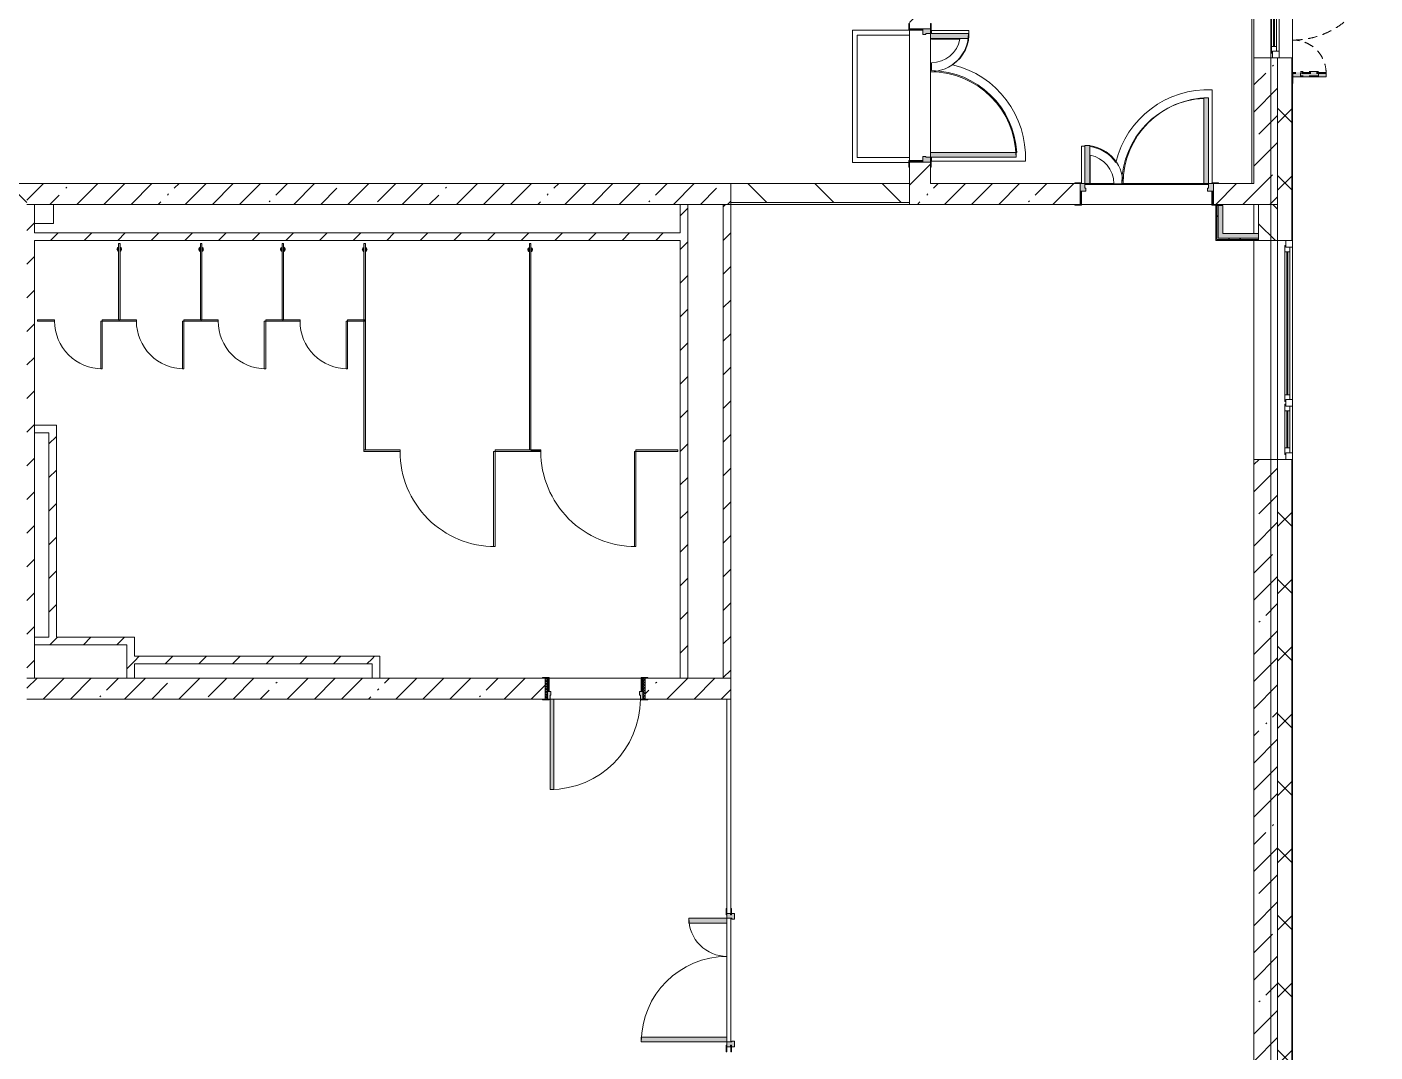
# Model space of a CAD drawing. Header units: millimetres. Extents: x 35143 to 244272, y -8553 to 29000.
# Drawn here: x 229192 to 243367, y 1470 to 12246 of the extents above; entities that cross this region are included whole.
import ezdxf

# ---------------------------------------------------------------- set-up
doc = ezdxf.new("R2010")
doc.units = ezdxf.units.MM
doc.linetypes.add('200_ШТРИХ__ш1_п0_6_', pattern=[160, 100, -60])
doc.linetypes.add('Осевая', pattern=[3175, 635, -476.25, 1587.5, -476.25])
for name, color, linetype, lineweight in [('A-DETL-MBND-1', 7, '200_ШТРИХ__ш1_п0_6_', 9), ('A-DOOR-7', 7, 'Continuous', 5), ('A-GENM-2', 7, 'Continuous', 5), ('A-GLAZ-1', 7, 'Continuous', 5), ('A-WALL', 7, 'Continuous', 9), ('A-WALL-4', 7, 'Continuous', 5), ('I-WALL-5', 7, 'Continuous', 5), ('Оси', 7, 'Continuous', 9), ('Оси-2', 7, 'Осевая', 9)]:
    doc.layers.add(name, color=color, linetype=linetype, lineweight=lineweight)
for name, color, linetype, lineweight, true_color in [('A-DOOR-3', 7, 'Continuous', 5, 0xaaaaaa), ('A-DOOR-4', 7, 'Continuous', 5, 0xe2e2e2), ('A-DOOR-FRAM-3', 7, 'Continuous', 5, 0xe2e2e2), ('A-DOOR-FRAM-4', 7, 'Continuous', 5, 0xaaaaaa), ('A-FLOR-2', 7, 'Continuous', 5, 0xaaaaaa), ('A-GENM-3', 7, 'Continuous', 5, 0xe2ddcd), ('I-WALL-4', 7, 'Continuous', 9, 0xe7e7e7)]:
    doc.layers.add(name, color=color, linetype=linetype, lineweight=lineweight, true_color=true_color)
pattern_1 = [(45, (117261.88, 0), (-176.7767, 176.7767), [])]
pattern_2 = [(45, (117261.88, 0), (-285.1231, 285.1231), []), (45, (117547, 0), (-285.1231, 285.1231), [504.031, -100.806, 16.764, -84.042])]
pattern_3 = [(45, (117261.9, 0), (-530.33, 530.33), []), (135, (117261.9, 0), (-530.33, -530.33), [])]

# ---------------------------------------------------------------- blocks, each defined once
blk = doc.blocks.new('110_Дверь_СКБ_2Ст - Д-5_п_ Из игровой в коридор-32679362-2_1_2_птичка')
at = {"layer": 'A-DOOR-4'}
for points in [[(612.5, 110), (662.5, 110), (662.5, 1010), (612.5, 1010), (612.5, 152.6)], [(-587.5, 110), (-587.5, 510), (-637.5, 510), (-637.5, 110)], [(712.5, -110), (712.5, 30), (697.5, 30), (697.5, -110)]]:
    blk.add_hatch(color=256, dxfattribs=at).paths.add_polyline_path(points)
h = blk.add_hatch(color=256, dxfattribs=at)
h.paths.add_polyline_path([(652.5, 30), (712.5, 30), (712.5, 110), (662.5, 110), (662.5, 60), (652.5, 60)])
h.paths.add_polyline_path([(-687.5, 30), (-627.5, 30), (-627.5, 60), (-637.5, 60), (-637.5, 110), (-687.5, 110)])
at = {"layer": 'A-DOOR-FRAM-3'}
for points in [[(-672.5, 110), (-672.5, 118), (-742.5, 118), (-742.5, 110)], [(-672.5, -110), (-672.5, 30), (-687.5, 30), (-687.5, -110)], [(767.5, 110), (767.5, 118), (697.5, 118), (697.5, 110)], [(-672.5, -118), (-672.5, -110), (-742.5, -110), (-742.5, -118)], [(767.5, -118), (767.5, -110), (697.5, -110), (697.5, -118)]]:
    blk.add_hatch(color=256, dxfattribs=at).paths.add_polyline_path(points)
at = {"layer": 'A-DOOR-3'}
for p, q in [((662.5, 1010), (612.5, 1010)), ((612.5, 1010), (612.5, 110)), ((662.5, 110), (662.5, 1010)), ((-637.5, 510), (-637.5, 110)), ((-587.5, 510), (-637.5, 510)), ((-587.5, 110), (-587.5, 510)), ((-637.5, 110), (-587.5, 110)), ((612.5, 110), (662.5, 110))]:
    blk.add_line(p, q, dxfattribs=at)
for centre, radius, start, end in [((662.5, 110), 900, 90, 180), ((-637.5, 110), 400, 360, 90)]:
    blk.add_arc(centre, radius, start, end, dxfattribs=at)
at = {"layer": 'A-DOOR-FRAM-4'}
for p, q in [((-672.5, 118), (-742.5, 118)), ((-742.5, 118), (-742.5, 110)), ((-742.5, 110), (-672.5, 110)), ((-637.5, 110), (-687.5, 110)), ((-687.5, 110), (-687.5, 30)), ((-687.5, 30), (-627.5, 30)), ((-672.5, 30), (-687.5, 30)), ((-687.5, 30), (-687.5, -110)), ((-672.5, 110), (-672.5, 118)), ((-672.5, -110), (-672.5, 30)), ((-637.5, 60), (-637.5, 110)), ((-627.5, 60), (-637.5, 60)), ((-627.5, 30), (-627.5, 60)), ((662.5, 60), (652.5, 60)), ((652.5, 60), (652.5, 30)), ((652.5, 30), (712.5, 30)), ((662.5, 110), (662.5, 60)), ((712.5, 110), (662.5, 110)), ((767.5, 118), (697.5, 118)), ((697.5, 118), (697.5, 110)), ((697.5, 110), (767.5, 110)), ((712.5, 30), (697.5, 30)), ((697.5, 30), (697.5, -110)), ((712.5, 30), (712.5, 110)), ((712.5, -110), (712.5, 30)), ((767.5, 110), (767.5, 118)), ((-672.5, -110), (-742.5, -110)), ((-742.5, -110), (-742.5, -118)), ((-742.5, -118), (-672.5, -118)), ((-687.5, -110), (-672.5, -110)), ((-672.5, -118), (-672.5, -110)), ((697.5, -110), (712.5, -110)), ((767.5, -110), (697.5, -110)), ((697.5, -110), (697.5, -118)), ((697.5, -118), (767.5, -118)), ((767.5, -118), (767.5, -110))]:
    blk.add_line(p, q, dxfattribs=at)
blk = doc.blocks.new('110_Дверь_СКБ_2Ст - Д-1_л_Лестничная клетка EIS60 2-32142534-2_1_2_птичка')
at = {"layer": 'A-DOOR-4'}
for points in [[(662, 110), (662, 1010), (612, 1010), (612, 110)], [(-588, 510), (-638, 510), (-638, 110), (-588, 110), (-588, 433)], [(712, 30), (697, 30), (697, -110), (712, -110), (712, -31)]]:
    blk.add_hatch(color=256, dxfattribs=at).paths.add_polyline_path(points)
h = blk.add_hatch(color=256, dxfattribs=at)
h.paths.add_polyline_path([(712, 110), (662, 110), (662, 60), (652, 60), (652, 30), (712, 30)])
h.paths.add_polyline_path([(-628, 30), (-628, 60), (-638, 60), (-638, 110), (-688, 110), (-688, 30)])
at = {"layer": 'A-DOOR-FRAM-3'}
for points in [[(-673, 110), (-673, 118), (-743, 118), (-743, 110)], [(-673, 30), (-688, 30), (-688, -110), (-673, -110), (-673, -31)], [(767, 110), (767, 118), (697, 118), (697, 110)], [(-673, -110), (-743, -110), (-743, -118), (-673, -118)], [(767, -118), (767, -110), (697, -110), (697, -118)]]:
    blk.add_hatch(color=256, dxfattribs=at).paths.add_polyline_path(points)
at = {"layer": 'A-DOOR-3'}
for p, q in [((662, 1010), (612, 1010)), ((612, 1010), (612, 110)), ((662, 110), (662, 1010)), ((-638, 510), (-638, 110)), ((-588, 510), (-638, 510)), ((-588, 110), (-588, 510)), ((-638, 110), (-588, 110)), ((612, 110), (662, 110))]:
    blk.add_line(p, q, dxfattribs=at)
for centre, radius, start, end in [((662, 110), 900, 90, 180), ((-638, 110), 400, 360, 90)]:
    blk.add_arc(centre, radius, start, end, dxfattribs=at)
at = {"layer": 'A-DOOR-FRAM-4'}
for p, q in [((-673, 118), (-743, 118)), ((-743, 118), (-743, 110)), ((-743, 110), (-673, 110)), ((-638, 110), (-688, 110)), ((-688, 110), (-688, 30)), ((-688, 30), (-628, 30)), ((-673, 30), (-688, 30)), ((-688, 30), (-688, -110)), ((-673, 110), (-673, 118)), ((-673, -110), (-673, 30)), ((-638, 60), (-638, 110)), ((-628, 60), (-638, 60)), ((-628, 30), (-628, 60)), ((662, 60), (652, 60)), ((652, 60), (652, 30)), ((652, 30), (712, 30)), ((662, 110), (662, 60)), ((712, 110), (662, 110)), ((767, 118), (697, 118)), ((697, 118), (697, 110)), ((697, 110), (767, 110)), ((712, 30), (697, 30)), ((697, 30), (697, -110)), ((712, 30), (712, 110)), ((712, -110), (712, 30)), ((767, 110), (767, 118)), ((-673, -110), (-743, -110)), ((-743, -110), (-743, -118)), ((-743, -118), (-673, -118)), ((-688, -110), (-673, -110)), ((-673, -118), (-673, -110)), ((697, -110), (712, -110)), ((767, -110), (697, -110)), ((697, -110), (697, -118)), ((697, -118), (767, -118)), ((767, -118), (767, -110))]:
    blk.add_line(p, q, dxfattribs=at)
blk = doc.blocks.new('110_Дверь_СКБ_1Ст_Внутренняя1 - Д-7а_л__950x2100h_Туалет-V133-2_1_2_птичка')
at = {"layer": 'A-DOOR-3'}
h = blk.add_hatch(dxfattribs=at)
h.set_pattern_fill('FP_128', color=256, style=0, pattern_type=2)
h.set_pattern_definition([(135, (1776.41, 174.685), (-14.14214, -14.14214), []), (225, (1776.41, 174.685), (14.14214, -14.14214), [])])
h.paths.add_polyline_path([(537.5, 110), (512.5, 110), (512.5, -110), (537.5, -110)])
at = {"layer": 'A-DOOR-4'}
h = blk.add_hatch(color=256, dxfattribs=at)
h.paths.add_polyline_path([(487.5, 110), (487.5, 70), (477.5, 70), (477.5, 30), (512.5, 30), (512.5, 110)])
h.paths.add_polyline_path([(-462.5, 110), (-487.5, 110), (-487.5, 30), (-452.5, 30), (-452.5, 70), (-462.5, 70)])
at = {"layer": 'A-DOOR-FRAM-3'}
for points in [[(447.5, 1060), (447.5, 110), (487.5, 110), (487.5, 1060)], [(-542.5, 118), (-542.5, 110), (-472.5, 110), (-472.5, 118)], [(-472.5, 30), (-487.5, 30), (-487.5, -110), (-472.5, -110)], [(567.5, 118), (497.5, 118), (497.5, 110), (567.5, 110)], [(512.5, 30), (497.5, 30), (497.5, -110), (512.5, -110)], [(-542.5, -110), (-542.5, -118), (-472.5, -118), (-472.5, -110)], [(567.5, -110), (497.5, -110), (497.5, -118), (567.5, -118)]]:
    blk.add_hatch(color=256, dxfattribs=at).paths.add_polyline_path(points)
at = {"layer": 'A-DOOR-FRAM-4'}
h = blk.add_hatch(dxfattribs=at)
h.set_pattern_fill('FP_129', color=256, style=0, pattern_type=2)
h.set_pattern_definition([(45, (-346.384, 174.685), (-14.1421, 14.1421), []), (135, (-346.384, 174.685), (-14.1421, -14.1421), [])])
h.paths.add_polyline_path([(-487.5, 110), (-512.5, 110), (-512.5, -110), (-487.5, -110)])
at = {"layer": 'A-DOOR-3'}
for p, q in [((487.5, 1060), (447.5, 1060)), ((447.5, 1060), (447.5, 110)), ((487.5, 110), (487.5, 1060)), ((447.5, 110), (487.5, 110))]:
    blk.add_line(p, q, dxfattribs=at)
blk.add_arc((487.5, 110), 950, 90, 180, dxfattribs=at)
at = {"layer": 'A-DOOR-FRAM-4'}
for p, q in [((-472.5, 118), (-542.5, 118)), ((-542.5, 118), (-542.5, 110)), ((-542.5, 110), (-472.5, 110)), ((-487.5, 110), (-512.5, 110)), ((-512.5, 110), (-512.5, -110)), ((-462.5, 110), (-487.5, 110)), ((-487.5, 110), (-487.5, 30)), ((-487.5, -110), (-487.5, 110)), ((-472.5, 110), (-487.5, 110)), ((-487.5, 110), (-487.5, 109)), ((-487.5, 109), (-472.5, 109)), ((-487.5, 30), (-452.5, 30)), ((-472.5, 30), (-487.5, 30)), ((-487.5, 30), (-487.5, -110)), ((-472.5, 110), (-472.5, 118)), ((-472.5, 109), (-472.5, 110)), ((-472.5, -110), (-472.5, 30)), ((-462.5, 70), (-462.5, 110)), ((-452.5, 70), (-462.5, 70)), ((-452.5, 30), (-452.5, 70)), ((487.5, 70), (477.5, 70)), ((477.5, 70), (477.5, 30)), ((477.5, 30), (512.5, 30)), ((487.5, 110), (487.5, 70)), ((512.5, 110), (487.5, 110)), ((567.5, 118), (497.5, 118)), ((497.5, 118), (497.5, 110)), ((512.5, 110), (497.5, 110)), ((497.5, 110), (497.5, 109)), ((497.5, 110), (567.5, 110)), ((497.5, 109), (512.5, 109)), ((512.5, 30), (497.5, 30)), ((497.5, 30), (497.5, -110)), ((512.5, 30), (512.5, 110)), ((537.5, 110), (512.5, 110)), ((512.5, 110), (512.5, -110)), ((512.5, 109), (512.5, 110)), ((512.5, -110), (512.5, 30)), ((537.5, -110), (537.5, 110)), ((567.5, 110), (567.5, 118)), ((-472.5, -110), (-542.5, -110)), ((-542.5, -110), (-542.5, -118)), ((-542.5, -118), (-472.5, -118)), ((-512.5, -110), (-487.5, -110)), ((-487.5, -110), (-472.5, -110)), ((-472.5, -118), (-472.5, -110)), ((497.5, -110), (512.5, -110)), ((567.5, -110), (497.5, -110)), ((497.5, -110), (497.5, -118)), ((497.5, -118), (567.5, -118)), ((512.5, -110), (537.5, -110)), ((567.5, -118), (567.5, -110))]:
    blk.add_line(p, q, dxfattribs=at)
blk = doc.blocks.new('120_Окно_СКБ_1Ст - 120_Окно_СКБ_1Ст 1200х2500_h_ с форточкой2-24160662-2_1_2_птичка')
at = {"layer": 'A-GLAZ-1'}
for p, q in [((-600, -127), (-600, -57)), ((-600, -57), (-530, -57)), ((600, -57), (-600, -57)), ((-530, -127), (-600, -127)), ((-600, -127), (-550, -127)), ((-530, -127), (-550, -127)), ((-550, -127), (-550, -137)), ((-550, -137), (550, -137)), ((550, -137), (-550, -137)), ((-530, -57), (-530, -127)), ((530, -87), (-530, -87)), ((-530, -87), (-530, -127)), ((-480, -137), (-480, -87)), ((-480, -107), (480, -107)), ((480, -117), (-480, -117)), ((480, -137), (480, -87)), ((530, -127), (530, -57)), ((530, -57), (600, -57)), ((530, -127), (530, -87)), ((600, -127), (530, -127)), ((550, -127), (530, -127)), ((550, -127), (600, -127)), ((550, -137), (550, -127)), ((600, -57), (600, -127))]:
    blk.add_line(p, q, dxfattribs=at)
blk = doc.blocks.new('120_Окно_СКБ_2Ст_Фрамуга сверху - 120_Окно_СКБ_2Ст_2300х2500_h_ ДОО-22877051-2_1_2_птичка')
at = {"layer": 'A-GLAZ-1'}
for p, q in [((-1150, 13), (-1150, 83)), ((-1150, 83), (-1080, 83)), ((1150, 83), (-1150, 83)), ((-1080, 13), (-1150, 13)), ((-1150, 13), (-1100, 13)), ((-1080, 13), (-1100, 13)), ((-1100, 13), (-1100, 3)), ((-1100, 3), (540, 3)), ((540, 3), (-1100, 3)), ((-1080, 83), (-1080, 13)), ((-1080, 83), (1080, 83)), ((520, 53), (-1080, 53)), ((-1080, 53), (-1080, 13)), ((-1030, 3), (-1030, 53)), ((-1030, 33), (470, 33)), ((470, 23), (-1030, 23)), ((470, 3), (470, 53)), ((520, 13), (520, 83)), ((520, 83), (590, 83)), ((520, 13), (520, 53)), ((590, 13), (520, 13)), ((540, 13), (520, 13)), ((540, 13), (570, 13)), ((540, 13), (570, 13)), ((540, 3), (540, 13)), ((590, 13), (570, 13)), ((570, 13), (570, 3)), ((570, 3), (1100, 3)), ((1100, 3), (570, 3)), ((590, 83), (590, 13)), ((1080, 53), (590, 53)), ((590, 53), (590, 13)), ((640, 3), (640, 53)), ((640, 33), (1030, 33)), ((1030, 23), (640, 23)), ((1030, 3), (1030, 53)), ((1080, 13), (1080, 83)), ((1080, 83), (1150, 83)), ((1080, 13), (1080, 53)), ((1150, 13), (1080, 13)), ((1100, 13), (1080, 13)), ((1100, 13), (1150, 13)), ((1100, 3), (1100, 13)), ((1150, 83), (1150, 13))]:
    blk.add_line(p, q, dxfattribs=at)
blk = doc.blocks.new('Дверь_Витражная_СКБ_2Ст - ВН-6-31912847-2_1_2_птичка')
at = {"layer": 'A-DETL-MBND-1'}
for points in [[(-643, -370), (-598, -370), (-598, -20), (-643, -20)], [(562, -884), (607, -884), (607, -20), (562, -20)]]:
    blk.add_hatch(color=256, dxfattribs=at).paths.add_polyline_path(points)
for p, q in [((-607, -20), (-715, -20)), ((-715, -20), (-607, -20)), ((-598, -20), (-643, -20)), ((-643, -370), (-643, -20)), ((-598, -20), (-643, -20)), ((-643, -20), (-643, -370)), ((-643, -100), (-598, -100)), ((-633, -290), (-633, -100)), ((-607, -370), (-607, -20)), ((-598, -370), (-598, -20)), ((-598, -370), (-598, -20)), ((-589, -290), (-589, -100)), ((553, -804), (553, -100)), ((562, -20), (607, -20)), ((562, -884), (562, -20)), ((562, -20), (562, -884)), ((607, -20), (562, -20)), ((607, -100), (562, -100)), ((597, -804), (597, -100)), ((607, -884), (607, -20)), ((607, -884), (607, -20)), ((607, -20), (715, -20)), ((607, -20), (715, -20)), ((607, -884), (607, -20)), ((-643, -290), (-598, -290)), ((-643, -370), (-598, -370)), ((-643, -370), (-598, -370)), ((607, -804), (562, -804)), ((607, -884), (562, -884)), ((562, -884), (607, -884))]:
    blk.add_line(p, q, dxfattribs=at)
for centre, radius, start, end in [((-607, -20), 350, 270, 0), ((607, -20), 864, 180, 270)]:
    blk.add_arc(centre, radius, start, end, dxfattribs=at)
blk = doc.blocks.new('131_Сантехническая перегородка_Дверь 5 - СД-1-V219-2_1_2_птичка')
at = {"layer": 'A-GENM-3'}
for points in [[(70, 8), (70, -8), (250, -8), (250, 8)], [(750, 8), (750, -8), (930, -8), (930, 8)]]:
    blk.add_hatch(color=256, dxfattribs=at).paths.add_polyline_path(points)
at = {"layer": 'A-DOOR-7'}
for p, q in [((266, 508), (250, 508)), ((250, 8), (250, 508)), ((266, 8), (266, 508)), ((266, 8), (250, 8))]:
    blk.add_line(p, q, dxfattribs=at)
blk.add_arc((250, 8), 500, 360, 90, dxfattribs=at)
at = {"layer": 'A-GENM-2'}
for p, q in [((250, 8), (70, 8)), ((70, 8), (70, -8)), ((250, -8), (250, 8)), ((930, 8), (750, 8)), ((750, 8), (750, -8)), ((930, -8), (930, 8)), ((70, -8), (250, -8)), ((750, -8), (930, -8))]:
    blk.add_line(p, q, dxfattribs=at)
blk = doc.blocks.new('131_Сантехническая перегородка 6 - СП-1-V217-2_1_2_птичка')
at = {"layer": 'A-GENM-3'}
blk.add_hatch(color=256, dxfattribs=at).paths.add_polyline_path([(800, 8), (0, 8), (0, -8), (800, -8)])
at = {"layer": 'A-GENM-2'}
for p, q in [((800, 8), (0, 8)), ((0, 8), (0, -8)), ((800, -8), (800, 8)), ((0, -8), (800, -8))]:
    blk.add_line(p, q, dxfattribs=at)
at = {"layer": 'A-GENM-2', "flags": 128}
for points in [[(71, 8), (71, 9), (71, 9), (70, 9), (70, 10), (70, 10), (69, 11), (69, 11), (68, 12), (68, 12), (67, 12), (67, 13), (66, 13), (66, 13), (65, 14), (65, 14), (64, 14), (64, 14), (63, 14), (62, 15), (62, 15), (61, 15), (61, 15), (60, 15), (59, 15), (59, 15), (58, 15), (58, 15), (57, 15), (56, 15), (56, 15), (55, 15), (55, 15), (54, 14), (54, 14), (53, 14), (52, 14), (52, 13), (51, 13), (51, 13), (50, 13), (50, 12), (49, 12), (49, 11), (48, 11), (48, 11), (48, 10), (47, 10), (47, 9), (46, 9), (46, 8), (46, 8)], [(46, -8), (46, -9), (47, -9), (47, -9), (47, -10), (48, -10), (48, -11), (49, -11), (49, -12), (50, -12), (50, -12), (51, -13), (51, -13), (52, -13), (52, -14), (53, -14), (53, -14), (54, -14), (54, -14), (55, -15), (56, -15), (56, -15), (57, -15), (57, -15), (58, -15), (59, -15), (59, -15), (60, -15), (60, -15), (61, -15), (62, -15), (62, -15), (63, -15), (63, -14), (64, -14), (64, -14), (65, -14), (66, -13), (66, -13), (67, -13), (67, -13), (68, -12), (68, -12), (69, -11), (69, -11), (69, -11), (70, -10), (70, -10), (71, -9), (71, -9), (71, -8), (71, -8)]]:
    blk.add_lwpolyline(points, dxfattribs=at)
at = {"layer": 'A-GENM-2'}
for radius, start, end in [(24.6, 19.9113, 160.0887), (17.6, 45, 135), (17.6, 45, 135), (15.1, 45, 135), (24.6, 199.9113, 340.0887), (17.6, 225, 315), (17.6, 225, 315), (15.1, 225, 315)]:
    blk.add_arc((59, 0), radius, start, end, dxfattribs=at)
blk = doc.blocks.new('131_Сантехническая перегородка 7 - СП-1-V216-2_1_2_птичка')
at = {"layer": 'A-GENM-3'}
blk.add_hatch(color=256, dxfattribs=at).paths.add_polyline_path([(2166, 8), (-4, 8), (-4, -8), (2166, -8)])
at = {"layer": 'A-GENM-2'}
for p, q in [((2166, 8), (-4, 8)), ((-4, 8), (-4, -8)), ((2166, -8), (2166, 8)), ((-4, -8), (2166, -8))]:
    blk.add_line(p, q, dxfattribs=at)
at = {"layer": 'A-GENM-2', "flags": 128}
for points in [[(71, 8), (71, 9), (71, 9), (70, 9), (70, 10), (70, 10), (69, 11), (69, 11), (68, 12), (68, 12), (67, 12), (67, 13), (66, 13), (66, 13), (65, 14), (65, 14), (64, 14), (64, 14), (63, 14), (62, 15), (62, 15), (61, 15), (61, 15), (60, 15), (59, 15), (59, 15), (58, 15), (58, 15), (57, 15), (56, 15), (56, 15), (55, 15), (55, 15), (54, 14), (54, 14), (53, 14), (52, 14), (52, 13), (51, 13), (51, 13), (50, 13), (50, 12), (49, 12), (49, 11), (48, 11), (48, 11), (48, 10), (47, 10), (47, 9), (46, 9), (46, 8), (46, 8)], [(46, -8), (46, -9), (47, -9), (47, -9), (47, -10), (48, -10), (48, -11), (49, -11), (49, -12), (50, -12), (50, -12), (51, -13), (51, -13), (52, -13), (52, -14), (53, -14), (53, -14), (54, -14), (54, -14), (55, -15), (56, -15), (56, -15), (57, -15), (57, -15), (58, -15), (59, -15), (59, -15), (60, -15), (60, -15), (61, -15), (62, -15), (62, -15), (63, -15), (63, -14), (64, -14), (64, -14), (65, -14), (66, -13), (66, -13), (67, -13), (67, -13), (68, -12), (68, -12), (69, -11), (69, -11), (69, -11), (70, -10), (70, -10), (71, -9), (71, -9), (71, -8), (71, -8)]]:
    blk.add_lwpolyline(points, dxfattribs=at)
at = {"layer": 'A-GENM-2'}
for radius, start, end in [(24.6, 19.9113, 160.0887), (17.6, 45, 135), (17.6, 45, 135), (15.1, 45, 135), (24.6, 199.9113, 340.0887), (17.6, 225, 315), (17.6, 225, 315), (15.1, 225, 315)]:
    blk.add_arc((59, 0), radius, start, end, dxfattribs=at)
blk = doc.blocks.new('131_Сантехническая перегородка_Дверь МГН - СД-1-V218-2_1_2_птичка')
at = {"layer": 'A-GENM-3'}
for points in [[(-370, 8), (-370, -8), (10, -8), (10, 8)], [(1010, 8), (1010, -8), (1390, -8), (1390, 8)]]:
    blk.add_hatch(color=256, dxfattribs=at).paths.add_polyline_path(points)
at = {"layer": 'A-DOOR-7'}
for p, q in [((10, 1008), (26, 1008)), ((10, 8), (10, 1008)), ((26, 8), (26, 1008)), ((10, 8), (26, 8))]:
    blk.add_line(p, q, dxfattribs=at)
blk.add_arc((10, 8), 1000, 360, 90, dxfattribs=at)
at = {"layer": 'A-GENM-2'}
for p, q in [((10, 8), (-370, 8)), ((-370, 8), (-370, -8)), ((10, -8), (10, 8)), ((1390, 8), (1010, 8)), ((1010, 8), (1010, -8)), ((1390, -8), (1390, 8)), ((-370, -8), (10, -8)), ((1010, -8), (1390, -8))]:
    blk.add_line(p, q, dxfattribs=at)
blk = doc.blocks.new('131_Сантехническая перегородка_Дверь МГН 2 - СД-1-V220-2_1_2_птичка')
at = {"layer": 'A-GENM-3'}
for points in [[(10, 8), (-430, 8), (-430, -8), (10, -8)], [(1010, 8), (1010, -8), (1110, -8), (1110, 8)]]:
    blk.add_hatch(color=256, dxfattribs=at).paths.add_polyline_path(points)
at = {"layer": 'A-DOOR-7'}
for p, q in [((10, 1008), (26, 1008)), ((10, 8), (10, 1008)), ((26, 8), (26, 1008)), ((10, 8), (26, 8))]:
    blk.add_line(p, q, dxfattribs=at)
blk.add_arc((10, 8), 1000, 360, 90, dxfattribs=at)
at = {"layer": 'A-GENM-2'}
for p, q in [((10, 8), (-430, 8)), ((-430, 8), (-430, -8)), ((10, -8), (10, 8)), ((1110, 8), (1010, 8)), ((1010, 8), (1010, -8)), ((1110, -8), (1110, 8)), ((-430, -8), (10, -8)), ((1010, -8), (1110, -8))]:
    blk.add_line(p, q, dxfattribs=at)
blk = doc.blocks.new('110_Дверь_СКБ_2Ст - Д-5_п__в составе перегородки _не входит в спец__-32680317-2_1_2_птичка')
at = {"layer": 'A-DOOR-4'}
h = blk.add_hatch(color=256, dxfattribs=at)
h.paths.add_polyline_path([(712, -20), (712, 60), (652, 60), (652, 30), (662, 30), (662, -20)])
h.paths.add_polyline_path([(-628, 60), (-688, 60), (-688, -20), (-638, -20), (-638, 30), (-628, 30)])
for points in [[(-588, -420), (-588, -20), (-638, -20), (-638, -420)], [(662, -20), (612, -20), (612, -920), (662, -920)]]:
    blk.add_hatch(color=256, dxfattribs=at).paths.add_polyline_path(points)
at = {"layer": 'A-DOOR-FRAM-3'}
for points in [[(-673, 28), (-743, 28), (-743, 20), (-673, 20)], [(767, 28), (697, 28), (697, 20), (767, 20)], [(-673, -20), (-743, -20), (-743, -28), (-673, -28)], [(767, -20), (697, -20), (697, -28), (767, -28)]]:
    blk.add_hatch(color=256, dxfattribs=at).paths.add_polyline_path(points)
at = {"layer": 'A-DOOR-3'}
for p, q in [((-638, -20), (-588, -20)), ((-638, -420), (-638, -20)), ((-588, -20), (-588, -420)), ((612, -20), (662, -20)), ((612, -920), (612, -20)), ((662, -20), (662, -920)), ((-588, -420), (-638, -420)), ((662, -920), (612, -920))]:
    blk.add_line(p, q, dxfattribs=at)
for centre, radius, start, end in [((-638, -20), 400, 270, 0), ((662, -20), 900, 180, 270)]:
    blk.add_arc(centre, radius, start, end, dxfattribs=at)
at = {"layer": 'A-DOOR-FRAM-4'}
for p, q in [((-743, 28), (-673, 28)), ((-743, 20), (-743, 28)), ((-673, 20), (-743, 20)), ((-688, 60), (-628, 60)), ((-688, -20), (-688, 60)), ((-688, 20), (-673, 20)), ((-688, 19), (-688, 20)), ((-673, 19), (-688, 19)), ((-673, 28), (-673, 20)), ((-673, 20), (-673, 19)), ((-638, 30), (-638, -20)), ((-628, 30), (-638, 30)), ((-628, 60), (-628, 30)), ((652, 60), (712, 60)), ((652, 30), (652, 60)), ((662, 30), (652, 30)), ((662, -20), (662, 30)), ((697, 20), (697, 28)), ((697, 28), (767, 28)), ((697, 19), (697, 20)), ((697, 20), (712, 20)), ((767, 20), (697, 20)), ((712, 19), (697, 19)), ((712, 60), (712, -20)), ((712, 20), (712, 19)), ((767, 28), (767, 20)), ((-743, -20), (-673, -20)), ((-743, -28), (-743, -20)), ((-673, -28), (-743, -28)), ((-638, -20), (-688, -20)), ((-673, -20), (-673, -28)), ((712, -20), (662, -20)), ((697, -28), (697, -20)), ((697, -20), (767, -20)), ((767, -28), (697, -28)), ((767, -20), (767, -28))]:
    blk.add_line(p, q, dxfattribs=at)

msp = doc.modelspace()

# ---------------------------------------------------------------- hatches: boundary and pattern name
at = {"layer": 'A-WALL-4'}
h = msp.add_hatch(dxfattribs=at)
h.set_pattern_fill('FP_87', color=256, style=0, pattern_type=2)
h.set_pattern_definition([(45, (117261.9, 0), (-353.5534, 353.5534), []), (135, (117261.9, 0), (-353.5534, -353.5534), [])])
h.paths.add_polyline_path([(242341.9, -250), (242491.9, -250), (242491.9, 7700), (242341.9, 7700), (242341.9, -100)])
h.paths.add_polyline_path([(242491.9, 10000), (242491.9, 11920), (242341.9, 11920), (242341.9, 10000)])
h.paths.add_polyline_path([(242491.9, 13120), (242491.9, 21400), (242341.9, 21400), (242341.9, 13120)])
h = msp.add_hatch(dxfattribs=at)
h.set_pattern_fill('FP_97', color=256, style=0, pattern_type=2)
h.set_pattern_definition([(135, (117261.88, 0), (-176.7767, -176.7767), [])])
h.paths.add_polyline_path([(242261.4, 10000), (242341.9, 10000), (242341.9, 10380), (242141.9, 10380), (242141.9, 10000)])
at = {"layer": 'I-WALL-4'}
for points in [[(241766.9, 10025), (241766.9, 10370), (241716.9, 10370), (241716.9, 10025)], [(241766.9, 10025), (242141.9, 10025), (242141.9, 10075), (241766.9, 10075), (241766.9, 10064.1)]]:
    msp.add_hatch(color=256, dxfattribs=at).paths.add_polyline_path(points)
at = {"layer": 'I-WALL-5'}
h = msp.add_hatch(dxfattribs=at)
h.set_pattern_fill('FP_95', color=256, style=0, pattern_type=2)
h.set_pattern_definition(pattern_2)
h.paths.add_polyline_path([(242261.4, 10600), (242341.9, 10600), (242341.9, 11920), (242091.9, 11920), (242091.9, 10600)])
h.paths.add_polyline_path([(242341.9, 13120), (242341.9, 21400), (242091.9, 21400), (242091.9, 13120), (242261.4, 13120)])
h = msp.add_hatch(dxfattribs=at)
h.set_pattern_fill('FP_95', color=256, style=0, pattern_type=2)
h.set_pattern_definition(pattern_2)
h.paths.add_polyline_path([(238551.3, 10600), (238691.9, 10600), (238691.9, 10825), (238471.9, 10825), (238471.9, 10600)])
h.paths.add_polyline_path([(238551.3, 12225), (238691.9, 12225), (238691.9, 13400), (238471.9, 13400), (238471.9, 12225)])
h.paths.add_polyline_path([(238485.1, 13900), (238691.9, 13900), (238691.9, 18600), (238471.9, 18600), (238471.9, 13900)])
h = msp.add_hatch(dxfattribs=at)
h.set_pattern_fill('FP_98', color=256, style=0, pattern_type=2)
h.set_pattern_definition([(135, (117261.9, 0), (-353.5534, -353.5534), [])])
h.paths.add_polyline_path([(236591.9, 10400), (238471.9, 10400), (238471.9, 10600), (236591.9, 10600)])
h.paths.add_polyline_path([(224638.5, 10400), (224966.9, 10400), (224966.9, 10600), (224611.9, 10600), (224611.9, 10400)])
h.paths.add_polyline_path([(228812.3, 10400), (229191.9, 10400), (229191.9, 10600), (228441.9, 10600), (228441.9, 10400), (228471.9, 10400)])
h.paths.add_polyline_path([(226366.9, 10400), (227491.9, 10400), (227491.9, 10600), (226366.9, 10600), (226366.9, 10520)])
h = msp.add_hatch(dxfattribs=at)
h.set_pattern_fill('FP_95', color=256, style=0, pattern_type=2)
h.set_pattern_definition(pattern_2)
h.paths.add_polyline_path([(236511.9, 10380), (236591.9, 10380), (236591.9, 10600), (229191.9, 10600), (229191.9, 10380), (232986.2, 10380)])
h = msp.add_hatch(dxfattribs=at)
h.set_pattern_fill('FP_95', color=256, style=0, pattern_type=2)
h.set_pattern_definition(pattern_2)
h.paths.add_polyline_path([(238471.9, 10380), (240266.9, 10380), (240266.9, 10600), (238471.9, 10600), (238471.9, 10400)])
h.paths.add_polyline_path([(242341.9, 10380), (242341.9, 10600), (241666.9, 10600), (241666.9, 10380), (242261.4, 10380)])
h = msp.add_hatch(dxfattribs=at)
h.set_pattern_fill('FP_99', color=256, style=0, pattern_type=2)
h.set_pattern_definition(pattern_1)
h.paths.add_polyline_path([(229271.9, 5400), (229271.9, 10380), (229191.9, 10380), (229191.9, 5400)])
h = msp.add_hatch(dxfattribs=at)
h.set_pattern_fill('FP_99', color=256, style=0, pattern_type=2)
h.set_pattern_definition(pattern_1)
h.paths.add_polyline_path([(236061.9, 5400), (236141.9, 5400), (236141.9, 10380), (236061.9, 10380), (236061.9, 5436.5)])
h = msp.add_hatch(dxfattribs=at)
h.set_pattern_fill('FP_99', color=256, style=0, pattern_type=2)
h.set_pattern_definition(pattern_1)
h.paths.add_polyline_path([(236591.9, 5400), (236591.9, 10380), (236511.9, 10380), (236511.9, 5400)])
h = msp.add_hatch(dxfattribs=at)
h.set_pattern_fill('FP_187', color=256, style=0, pattern_type=2)
h.set_pattern_definition(pattern_3)
h.paths.add_polyline_path([(241704.4, 10000), (241704.4, 10370), (241691.9, 10370), (241691.9, 10000)])
h = msp.add_hatch(dxfattribs=at)
h.set_pattern_fill('FP_187', color=256, style=0, pattern_type=2)
h.set_pattern_definition(pattern_3)
h.paths.add_polyline_path([(241716.9, 10012.5), (241716.9, 10370), (241704.4, 10370), (241704.4, 10012.5)])
h = msp.add_hatch(dxfattribs=at)
h.set_pattern_fill('FP_99', color=256, style=0, pattern_type=2)
h.set_pattern_definition(pattern_1)
h.paths.add_polyline_path([(229271.9, 10000), (236061.9, 10000), (236061.9, 10080), (229271.9, 10080), (229271.9, 10064.1)])
h = msp.add_hatch(dxfattribs=at)
h.set_pattern_fill('FP_187', color=256, style=0, pattern_type=2)
h.set_pattern_definition(pattern_3)
h.paths.add_polyline_path([(241704.4, 10000), (242141.9, 10000), (242141.9, 10012.5), (241704.4, 10012.5)])
h = msp.add_hatch(dxfattribs=at)
h.set_pattern_fill('FP_187', color=256, style=0, pattern_type=2)
h.set_pattern_definition(pattern_3)
h.paths.add_polyline_path([(242141.9, 10012.5), (242141.9, 10025), (241716.9, 10025), (241716.9, 10012.5), (241766.9, 10012.5)])
h = msp.add_hatch(dxfattribs=at)
h.set_pattern_fill('FP_99', color=256, style=0, pattern_type=2)
h.set_pattern_definition(pattern_1)
h.paths.add_polyline_path([(229501.9, 5830), (229501.9, 7980), (229421.9, 7980), (229421.9, 5830)])
h = msp.add_hatch(dxfattribs=at)
h.set_pattern_fill('FP_95', color=256, style=0, pattern_type=2)
h.set_pattern_definition(pattern_2)
h.paths.add_polyline_path([(242091.9, -100), (242341.9, -100), (242341.9, 7700), (242091.9, 7700), (242091.9, 150)])
h = msp.add_hatch(dxfattribs=at)
h.set_pattern_fill('FP_99', color=256, style=0, pattern_type=2)
h.set_pattern_definition(pattern_1)
h.paths.add_polyline_path([(227011.9, 6620), (227541.9, 6620), (227541.9, 6700), (227011.9, 6700)])
h.paths.add_polyline_path([(228491.9, 6620), (229191.9, 6620), (229191.9, 6700), (228491.9, 6700)])
h = msp.add_hatch(dxfattribs=at)
h.set_pattern_fill('FP_99', color=256, style=0, pattern_type=2)
h.set_pattern_definition(pattern_1)
h.paths.add_polyline_path([(229276.1, 5750), (230241.9, 5750), (230241.9, 5830), (229271.9, 5830), (229271.9, 5750)])
h = msp.add_hatch(dxfattribs=at)
h.set_pattern_fill('FP_99', color=256, style=0, pattern_type=2)
h.set_pattern_definition(pattern_1)
h.paths.add_polyline_path([(230241.9, 5400), (230321.9, 5400), (230321.9, 5830), (230241.9, 5830), (230241.9, 5750)])
h = msp.add_hatch(dxfattribs=at)
h.set_pattern_fill('FP_99', color=256, style=0, pattern_type=2)
h.set_pattern_definition(pattern_1)
h.paths.add_polyline_path([(232821.9, 5550), (232821.9, 5630), (230321.9, 5630), (230321.9, 5550)])
h = msp.add_hatch(dxfattribs=at)
h.set_pattern_fill('FP_99', color=256, style=0, pattern_type=2)
h.set_pattern_definition(pattern_1)
h.paths.add_polyline_path([(232901.9, 5400), (232901.9, 5630), (232821.9, 5630), (232821.9, 5400)])
h = msp.add_hatch(dxfattribs=at)
h.set_pattern_fill('FP_95', color=256, style=0, pattern_type=2)
h.set_pattern_definition(pattern_2)
h.paths.add_polyline_path([(236591.9, 5180), (236591.9, 5400), (235691.9, 5400), (235691.9, 5180), (236551.9, 5180)])
h.paths.add_polyline_path([(229191.9, 5180), (234641.9, 5180), (234641.9, 5400), (229191.9, 5400)])

# ---------------------------------------------------------------- linework, layer by layer
at = {"layer": 'A-FLOR-2'}
for p, q in [((242070.9, 10600), (242070.9, 13450)), ((237871.9, 12211.1), (237871.9, 10821.8)), ((238463.9, 12211.1), (237871.9, 12211.1)), ((238471.9, 12161.1), (238471.9, 12210)), ((239095.7, 12208.3), (238702.2, 12208.3)), ((238702.2, 12208.3), (238702.2, 12175)), ((237921.9, 10871.8), (237921.9, 12161.1)), ((237921.9, 12161.1), (238471.9, 12161.1)), ((238702.2, 12125), (238702.2, 12118.3)), ((238702.2, 12118.3), (239001.9, 12118.3)), ((238702.2, 11869.8), (238702.2, 11786.7)), ((241565.7, 11495.1), (241565.7, 10597.4)), ((241655.7, 10608), (241655.7, 11585.5)), ((239599.9, 10924.2), (239591.9, 10924.2)), ((240281.6, 10990.9), (240281.6, 10608)), ((237871.9, 10821.8), (238463.9, 10821.8)), ((238471.9, 10871.8), (237921.9, 10871.8)), ((238471.9, 10840), (238471.9, 10871.8)), ((238702.2, 10875), (238702.2, 10834.2)), ((238702.2, 10834.2), (239690.3, 10834.2)), ((240371.6, 10597.4), (240371.6, 10897.1)), ((240316.9, 10597.4), (240371.6, 10597.4)), ((240316.9, 10590), (241616.9, 10590)), ((240620.2, 10597.4), (240703.3, 10597.4)), ((241565.7, 10597.4), (241616.9, 10597.4)), ((229471.9, 10380), (229471.9, 10180)), ((238471.9, 10380), (236591.9, 10380)), ((229471.9, 10180), (229271.9, 10180))]:
    msp.add_line(p, q, dxfattribs=at)
for centre, radius, start, end in [((238702.2, 12174.8), 395, 304.42231, 4.87345), ((238702.2, 12174.8), 305, 270, 349.33549), ((238691.2, 10876.8), 910, 2.99005, 89.3074), ((238691.2, 10876.8), 1000, 357.56236, 76.45029), ((241613.2, 10586.4), 1000, 87.56236, 166.45029), ((241613.2, 10586.4), 910, 92.99005, 179.3074), ((240315.2, 10597.4), 395, 89.75521, 94.87345), ((240315.2, 10597.4), 395, 34.42231, 82.4559), ((240315.2, 10597.4), 305, 360, 79.33549)]:
    msp.add_arc(centre, radius, start, end, dxfattribs=at)
at = {"layer": 'A-WALL'}
for p, q in [((242341.9, 11920), (242341.9, 10600)), ((242491.9, 10000), (242491.9, 11920)), ((242494.9, 10000), (242494.9, 11920)), ((236591.9, 10600), (236591.9, 10400)), ((238471.9, 10400), (238471.9, 10600)), ((229271.9, 10380), (229191.9, 10380)), ((236591.9, 10380), (236511.9, 10380)), ((241704.4, 10012.5), (241704.4, 10370)), ((241716.9, 10025), (241716.9, 10370)), ((242341.9, 10380), (242141.9, 10380)), ((242341.9, 10380), (242341.9, 10000)), ((242141.9, 10012.5), (241704.4, 10012.5)), ((242141.9, 10025), (241716.9, 10025)), ((242491.9, -250), (242491.9, 7700)), ((242494.9, -253), (242494.9, 7700)), ((229191.9, 5400), (229271.9, 5400)), ((236061.9, 5400), (236141.9, 5400)), ((236591.9, 5400), (236511.9, 5400)), ((236591.9, 5180), (236551.9, 5180))]:
    msp.add_line(p, q, dxfattribs=at)
at = {"layer": 'A-WALL-4'}
for p, q in [((242499.9, -258), (242499.9, 21558)), ((242499.9, 11920), (242341.9, 11920)), ((242341.9, 10600), (242341.9, 10380)), ((242141.9, 10380), (242141.9, 10075)), ((242141.9, 10000), (242499.9, 10000)), ((242499.9, 7700), (242341.9, 7700))]:
    msp.add_line(p, q, dxfattribs=at)
at = {"layer": 'I-WALL-5'}
for p, q in [((242091.9, 18412.5), (242091.9, 10600)), ((238471.9, 10871.8), (238471.9, 12161.1)), ((238691.9, 12125), (238691.9, 10925)), ((242341.9, 11920), (242091.9, 11920)), ((238471.9, 10770), (238471.9, 10600)), ((238691.9, 10600), (238691.9, 10770)), ((238471.9, 10600), (228471.9, 10600)), ((240211.9, 10600), (238691.9, 10600)), ((240371.6, 10600), (240619.9, 10600)), ((240703.4, 10600), (241565.7, 10600)), ((242091.9, 10600), (241721.9, 10600)), ((229271.9, 10080), (229271.9, 10380)), ((229271.9, 10380), (236511.9, 10380)), ((236061.9, 10380), (236061.9, 10080)), ((236141.9, 5400), (236141.9, 10380)), ((236511.9, 10380), (236511.9, 5400)), ((236591.9, 10400), (238471.9, 10400)), ((236591.9, 5400), (236591.9, 10400)), ((238471.9, 10400), (238471.9, 10380)), ((238471.9, 10380), (240211.9, 10380)), ((241651.9, 10380), (240281.9, 10380)), ((241691.9, 10370), (241691.9, 10000)), ((241766.9, 10370), (241691.9, 10370)), ((241721.9, 10380), (242141.9, 10380)), ((241766.9, 10075), (241766.9, 10370)), ((242091.9, 10075), (242091.9, 10380)), ((236061.9, 10080), (229271.9, 10080)), ((242141.9, 10075), (241766.9, 10075)), ((242141.9, 10000), (242141.9, 10075)), ((229271.9, 5400), (229271.9, 10000)), ((229271.9, 10000), (236061.9, 10000)), ((236061.9, 10000), (236061.9, 5400)), ((241691.9, 10000), (242141.9, 10000)), ((242091.9, 10000), (242091.9, 150)), ((242341.9, -100), (242341.9, 10000)), ((229501.9, 8060), (229271.9, 8060)), ((229271.9, 7980), (229421.9, 7980)), ((229421.9, 7980), (229421.9, 5830)), ((229501.9, 5830), (229501.9, 8060)), ((242341.9, 7700), (242091.9, 7700)), ((229421.9, 5830), (229271.9, 5830)), ((230321.9, 5830), (229501.9, 5830)), ((230321.9, 5630), (230321.9, 5830)), ((229271.9, 5750), (230241.9, 5750)), ((230241.9, 5750), (230241.9, 5400)), ((232901.9, 5630), (230321.9, 5630)), ((230321.9, 5550), (232821.9, 5550)), ((230321.9, 5400), (230321.9, 5550)), ((232821.9, 5550), (232821.9, 5400)), ((232901.9, 5400), (232901.9, 5630)), ((234611.9, 5400), (229271.9, 5400)), ((234681.9, 5400), (235651.9, 5400)), ((236061.9, 5400), (235721.9, 5400)), ((236511.9, 5400), (236141.9, 5400)), ((236591.9, 2980), (236591.9, 5400)), ((229191.9, 5180), (234611.9, 5180)), ((235641.9, 5180), (234731.9, 5180)), ((235721.9, 5180), (236551.9, 5180)), ((236551.9, 5180), (236551.9, 2980)), ((236591.9, 2875), (236591.9, 1575)), ((236551.9, 1625), (236551.9, 2825))]:
    msp.add_line(p, q, dxfattribs=at)
at = {"layer": 'Оси'}
for p, q in [((242271.9, 10029.8), (242271.9, 21915.1)), ((242271.9, -1906.3), (242271.9, 9979))]:
    msp.add_line(p, q, dxfattribs=at)
at = {"layer": 'Оси-2'}
msp.add_line((242271.9, 9979), (242271.9, 10029.8), dxfattribs=at)

# ---------------------------------------------------------------- block references
at = {"layer": 'A-DETL-MBND-1', "rotation": 89.99999999999957}
msp.add_blockref('Дверь_Витражная_СКБ_2Ст - ВН-6-31912847-2_1_2_птичка', (242482.9, 12365), dxfattribs=at)
at = {"layer": 'A-DOOR-3'}
for name, p, rotation in [('110_Дверь_СКБ_2Ст - Д-1_л_Лестничная клетка EIS60 2-32142534-2_1_2_птичка', (238581.9, 11537.5), 269.9999999999999), ('110_Дверь_СКБ_1Ст_Внутренняя1 - Д-7а_л__950x2100h_Туалет-V133-2_1_2_птичка', (235179.4, 5290), 180), ('110_Дверь_СКБ_2Ст - Д-5_п__в составе перегородки _не входит в спец__-32680317-2_1_2_птичка', (236571.9, 2237.5), 270)]:
    msp.add_blockref(name, p, dxfattribs=dict(at, rotation=rotation))
msp.add_blockref('110_Дверь_СКБ_2Ст - Д-5_п_ Из игровой в коридор-32679362-2_1_2_птичка', (240954.4, 10490), dxfattribs=at)
at = {"layer": 'A-GENM-2'}
for name, p, rotation in [('131_Сантехническая перегородка 6 - СП-1-V217-2_1_2_птичка', (230162.9, 9968), 270.0000000000007), ('131_Сантехническая перегородка 6 - СП-1-V217-2_1_2_птичка', (231022.9, 9968), 270.0000000000007), ('131_Сантехническая перегородка 6 - СП-1-V217-2_1_2_птичка', (231882.9, 9968), 270.0000000000007), ('131_Сантехническая перегородка 7 - СП-1-V216-2_1_2_птичка', (232742.9, 9964.9), 269.9999999999999), ('131_Сантехническая перегородка 7 - СП-1-V216-2_1_2_птичка', (234483.4, 9964.9), 269.9999999999999), ('131_Сантехническая перегородка_Дверь 5 - СД-1-V219-2_1_2_птичка', (230232.9, 9160), 180), ('131_Сантехническая перегородка_Дверь 5 - СД-1-V219-2_1_2_птичка', (231092.9, 9160), 180), ('131_Сантехническая перегородка_Дверь 5 - СД-1-V219-2_1_2_птичка', (231952.9, 9160), 180), ('131_Сантехническая перегородка_Дверь 5 - СД-1-V219-2_1_2_птичка', (232812.9, 9160), 180), ('131_Сантехническая перегородка_Дверь МГН - СД-1-V218-2_1_2_птичка', (234124.9, 7791), 180), ('131_Сантехническая перегородка_Дверь МГН 2 - СД-1-V220-2_1_2_птичка', (235604.9, 7791), 180)]:
    msp.add_blockref(name, p, dxfattribs=dict(at, rotation=rotation))
at = {"layer": 'A-GLAZ-1', "rotation": 269.9999999999999}
for name, p in [('120_Окно_СКБ_1Ст - 120_Окно_СКБ_1Ст 1200х2500_h_ с форточкой2-24160662-2_1_2_птичка', (242416.9, 12520)), ('120_Окно_СКБ_2Ст_Фрамуга сверху - 120_Окно_СКБ_2Ст_2300х2500_h_ ДОО-22877051-2_1_2_птичка', (242416.9, 8850))]:
    msp.add_blockref(name, p, dxfattribs=at)

doc.saveas('drawing.dxf')
